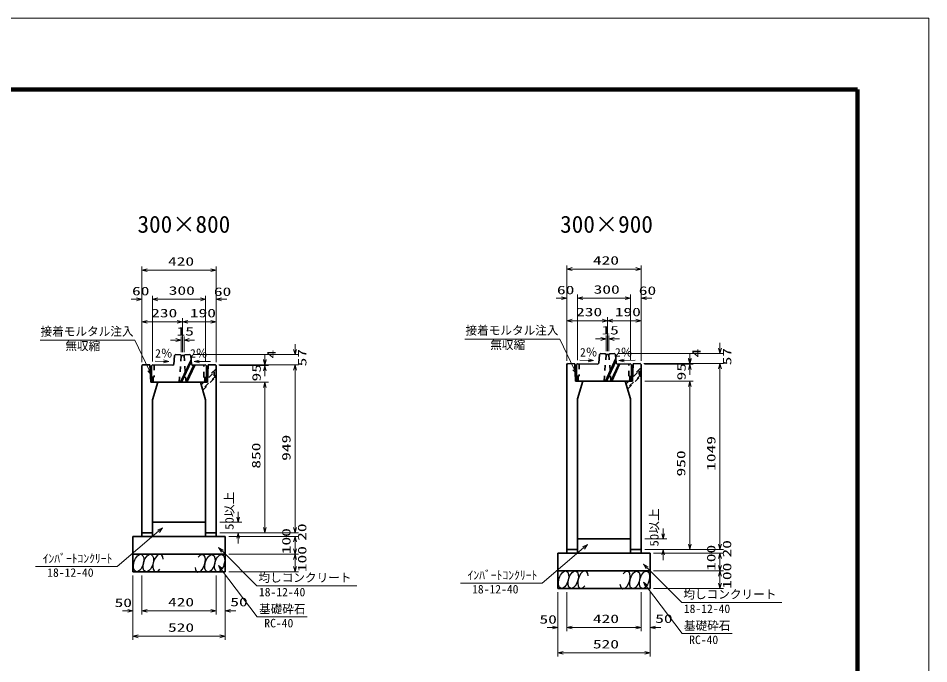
# Model space of a CAD drawing. Units: millimetres on the paper. Extents: x 20 to 861, y 20 to 614.
# Drawn here: x 604.2 to 861.1, y 432.1 to 614.1 of the extents above; entities that cross this region are included whole.
import ezdxf
from ezdxf.enums import TextEntityAlignment as Align

# ---------------------------------------------------------------- set-up
doc = ezdxf.new("R2010")
doc.units = ezdxf.units.MM
doc.linetypes.add('USER1', pattern=[3, 1.5, -1.5])
for name, color, linetype, lineweight in [('D-STR-DIM（寸法）', 7, 'Continuous', 13), ('D-STR-HTXT(均しCON-旗)', 7, 'Continuous', 13), ('D-STR-HTXT(基礎砕石-旗)', 7, 'Continuous', 13), ('D-STR-HTXT（旗上げ）', 7, 'Continuous', 13), ('D-STR-STRF(グリ)', 7, 'Continuous', 25), ('D-STR（構造物）', 1, 'Continuous', 35), ('D-TTL-LINE（区切線）', 7, 'Continuous', 13), ('D-TTL（外枠）', 2, 'Continuous', 140)]:
    doc.layers.add(name, color=color, linetype=linetype, lineweight=lineweight)
doc.layers.add('D-STR-TXT(文字)', color=7, linetype='Continuous')
doc.styles.add('ＭＳ ゴシック', font='')
doc.styles.get('ＭＳ ゴシック').set_extended_font_data('MS Gothic')

# ---------------------------------------------------------------- blocks, each defined once
blk = doc.blocks.new('_Open30@@SfigorgFlag@@4')
at = {"color": 7, "linetype": 'Continuous', "lineweight": 13}
for p, q in [((-1, 0.2679), (0, 0)), ((0, 0), (-1, -0.2679)), ((0, 0), (-1, 0))]:
    blk.add_line(p, q, dxfattribs=at)

msp = doc.modelspace()

# ---------------------------------------------------------------- linework, layer by layer
at = {"layer": 'D-STR-DIM（寸法）'}
for p, q in [((639.118, 535.852), (639.118, 544.06)), ((640.618, 543.06), (658.618, 543.06)), ((660.118, 535.852), (660.118, 544.06)), ((758.976, 536.154), (758.976, 544.363)), ((760.476, 543.363), (778.476, 543.363)), ((779.976, 536.154), (779.976, 544.363)), ((637.618, 534.852), (636.118, 534.852)), ((639.118, 517.149), (639.118, 535.852)), ((642.118, 517.339), (642.118, 535.852)), ((642.118, 517.339), (642.118, 535.852)), ((643.618, 534.852), (645.118, 534.852)), ((643.618, 534.852), (655.618, 534.852)), ((655.618, 534.852), (654.118, 534.852)), ((657.118, 517.339), (657.118, 535.852)), ((657.118, 517.339), (657.118, 535.852)), ((660.118, 517.149), (660.118, 535.852)), ((661.618, 534.852), (663.118, 534.852)), ((757.476, 535.154), (755.976, 535.154)), ((758.976, 517.451), (758.976, 536.154)), ((761.976, 517.642), (761.976, 536.154)), ((761.976, 517.642), (761.976, 536.154)), ((763.476, 535.154), (764.976, 535.154)), ((763.476, 535.154), (775.476, 535.154)), ((775.476, 535.154), (773.976, 535.154)), ((776.976, 517.642), (776.976, 536.154)), ((776.976, 517.642), (776.976, 536.154)), ((779.976, 517.451), (779.976, 536.154)), ((781.476, 535.154), (782.976, 535.154)), ((639.118, 517.149), (639.118, 529.494)), ((650.618, 519.947), (650.618, 529.494)), ((650.618, 519.947), (650.618, 529.494)), ((660.118, 517.149), (660.118, 529.494)), ((758.976, 517.451), (758.976, 529.797)), ((770.476, 520.25), (770.476, 529.797)), ((770.476, 520.25), (770.476, 529.797)), ((779.976, 517.451), (779.976, 529.797)), ((640.618, 528.494), (649.118, 528.494)), ((652.118, 528.494), (658.618, 528.494)), ((760.476, 528.797), (768.976, 528.797)), ((771.976, 528.797), (778.476, 528.797)), ((650.224, 519.947), (650.224, 524.362)), ((651.012, 519.947), (651.012, 524.362)), ((770.083, 520.25), (770.083, 524.665)), ((770.87, 520.25), (770.87, 524.665)), ((648.724, 523.362), (647.224, 523.362)), ((652.512, 523.362), (654.012, 523.362)), ((682.32, 520.729), (682.32, 522.229)), ((768.583, 523.665), (767.083, 523.665)), ((772.37, 523.665), (773.87, 523.665)), ((802.179, 521.032), (802.179, 522.532)), ((653.623, 519.229), (683.32, 519.229)), ((673.822, 517.894), (673.822, 519.394)), ((673.822, 517.702), (673.822, 519.202)), ((773.482, 519.532), (803.179, 519.532)), ((793.681, 518.196), (793.681, 519.696)), ((793.681, 518.004), (793.681, 519.504)), ((642.843, 517.372), (645.205, 517.325)), ((658.454, 517.346), (655.338, 517.294)), ((660.868, 516.394), (674.822, 516.394)), ((661.868, 516.394), (683.32, 516.394)), ((661.868, 516.394), (683.32, 516.394)), ((762.702, 517.675), (765.063, 517.627)), ((778.313, 517.649), (775.196, 517.597)), ((780.726, 516.696), (794.681, 516.696)), ((780.922, 516.504), (794.681, 516.504)), ((780.922, 516.504), (794.681, 516.504)), ((781.726, 516.696), (803.179, 516.696)), ((781.726, 516.696), (803.179, 516.696)), ((661.064, 516.202), (674.822, 516.202)), ((661.064, 516.202), (674.822, 516.202)), ((673.822, 514.702), (673.822, 513.202)), ((682.32, 470.447), (682.32, 514.894)), ((682.32, 514.894), (682.32, 513.394)), ((793.681, 515.004), (793.681, 513.504)), ((802.179, 465.749), (802.179, 515.196)), ((802.179, 515.196), (802.179, 513.696)), ((661.118, 511.447), (674.822, 511.447)), ((661.118, 511.447), (674.822, 511.447)), ((780.976, 511.749), (794.681, 511.749)), ((780.976, 511.749), (794.681, 511.749)), ((673.822, 470.447), (673.822, 509.947)), ((673.822, 509.947), (673.822, 508.447)), ((793.681, 465.749), (793.681, 510.249)), ((793.681, 510.249), (793.681, 508.749)), ((666.307, 473.447), (666.307, 474.947)), ((661.118, 471.947), (667.307, 471.947)), ((682.32, 470.447), (682.32, 471.947)), ((786.165, 468.749), (786.165, 470.249)), ((661.118, 468.947), (683.32, 468.947)), ((661.118, 468.947), (674.822, 468.947)), ((661.118, 468.947), (683.32, 468.947)), ((661.118, 468.947), (667.307, 468.947)), ((663.618, 467.947), (683.32, 467.947)), ((663.618, 467.947), (683.32, 467.947)), ((666.307, 467.447), (666.307, 465.947)), ((682.32, 464.447), (682.32, 466.447)), ((682.32, 466.447), (682.32, 464.947)), ((780.976, 467.249), (787.165, 467.249)), ((802.179, 465.749), (802.179, 467.249)), ((663.618, 462.947), (683.32, 462.947)), ((663.618, 462.947), (683.32, 462.947)), ((780.976, 464.249), (803.179, 464.249)), ((780.976, 464.249), (803.179, 464.249)), ((780.976, 464.249), (787.165, 464.249)), ((781.976, 464.249), (794.681, 464.249)), ((783.476, 463.249), (803.179, 463.249)), ((783.476, 463.249), (803.179, 463.249)), ((786.165, 462.749), (786.165, 461.249)), ((682.32, 459.447), (682.32, 461.447)), ((802.179, 459.749), (802.179, 461.749)), ((802.179, 461.749), (802.179, 460.249)), ((663.618, 457.947), (683.32, 457.947)), ((783.476, 458.249), (803.179, 458.249)), ((783.476, 458.249), (803.179, 458.249)), ((636.618, 456.947), (636.618, 445.98)), ((636.618, 455.947), (636.618, 438.822)), ((639.118, 456.947), (639.118, 445.98)), ((639.118, 455.947), (639.118, 445.98)), ((660.118, 456.947), (660.118, 445.98)), ((660.118, 455.947), (660.118, 445.98)), ((662.618, 456.947), (662.618, 445.98)), ((662.618, 455.947), (662.618, 438.822)), ((802.179, 454.749), (802.179, 456.749)), ((756.476, 452.249), (756.476, 441.282)), ((758.976, 452.249), (758.976, 441.282)), ((779.976, 452.249), (779.976, 441.282)), ((782.476, 452.249), (782.476, 441.282)), ((783.476, 453.249), (803.179, 453.249)), ((756.476, 451.249), (756.476, 434.125)), ((758.976, 451.249), (758.976, 441.282)), ((779.976, 451.249), (779.976, 441.282)), ((782.476, 451.249), (782.476, 434.125)), ((635.118, 446.98), (633.618, 446.98)), ((640.618, 446.98), (658.618, 446.98)), ((640.618, 446.98), (642.118, 446.98)), ((658.618, 446.98), (657.118, 446.98)), ((664.118, 446.98), (665.618, 446.98)), ((754.976, 442.282), (753.476, 442.282)), ((760.476, 442.282), (778.476, 442.282)), ((760.476, 442.282), (761.976, 442.282)), ((778.476, 442.282), (776.976, 442.282)), ((783.976, 442.282), (785.476, 442.282)), ((638.118, 439.822), (661.118, 439.822)), ((757.976, 435.125), (780.976, 435.125))]:
    msp.add_line(p, q, dxfattribs=at)
at = {"layer": 'D-STR-HTXT(均しCON-旗)'}
for p, q in [((632.159, 459.516), (643.816, 469.427)), ((671.558, 453.999), (661.835, 463.816)), ((752.018, 454.819), (763.675, 464.73)), ((609.125, 459.516), (632.159, 459.516)), ((791.417, 449.302), (781.694, 459.119)), ((728.984, 454.819), (752.018, 454.819)), ((699.765, 453.999), (671.558, 453.999)), ((819.624, 449.302), (791.417, 449.302))]:
    msp.add_line(p, q, dxfattribs=at)
at = {"layer": 'D-STR-HTXT(基礎砕石-旗)'}
for p, q in [((671.636, 445.25), (661.632, 458.576)), ((791.494, 440.553), (781.49, 453.879)), ((685.739, 445.25), (671.636, 445.25)), ((805.598, 440.553), (791.494, 440.553))]:
    msp.add_line(p, q, dxfattribs=at)
at = {"layer": 'D-STR-HTXT（旗上げ）'}
for p, q in [((610.394, 523.336), (637.115, 523.336)), ((637.115, 523.336), (641.209, 514.826)), ((730.257, 523.639), (756.978, 523.639)), ((756.978, 523.639), (761.071, 515.129))]:
    msp.add_line(p, q, dxfattribs=at)
at = {"layer": 'D-STR-STRF(グリ)'}
for centre, major_axis in [((638.212, 460.47), (0.79, 2.421)), ((640.934, 460.47), (0.79, 2.421)), ((658.322, 460.389), (-0.771, -2.427)), ((661.043, 460.411), (-0.771, -2.427)), ((758.071, 455.773), (0.79, 2.421)), ((760.792, 455.773), (0.79, 2.421)), ((778.181, 455.692), (-0.771, -2.427)), ((780.902, 455.714), (-0.771, -2.427))]:
    msp.add_ellipse(centre, major_axis=major_axis, ratio=0.5139, dxfattribs=at)
for centre, major_axis in [((643.674, 460.47), (0.79, 2.421)), ((655.581, 460.368), (-0.771, -2.427)), ((763.533, 455.773), (0.79, 2.421)), ((775.44, 455.67), (-0.771, -2.427))]:
    msp.add_ellipse(centre, major_axis=major_axis, ratio=0.5139, start_param=5.3575563, end_param=10.3750652, dxfattribs=at)
at = {"layer": 'D-STR（構造物）'}
for p, q in [((648.352, 518.985), (648.144, 516.488)), ((648.623, 519.229), (648.352, 518.985)), ((649.993, 519.201), (648.623, 519.229)), ((650.224, 518.947), (649.993, 519.201)), ((651.012, 518.947), (650.224, 518.947)), ((651.243, 519.201), (651.012, 518.947)), ((652.623, 519.229), (651.243, 519.201)), ((652.894, 518.985), (652.623, 519.229)), ((653.102, 516.488), (652.894, 518.985)), ((768.211, 519.288), (768.003, 516.79)), ((768.482, 519.532), (768.211, 519.288)), ((769.852, 519.504), (768.482, 519.532)), ((770.083, 519.25), (769.852, 519.504)), ((770.87, 519.25), (770.083, 519.25)), ((771.101, 519.504), (770.87, 519.25)), ((772.482, 519.532), (771.101, 519.504)), ((772.753, 519.288), (772.482, 519.532)), ((772.961, 516.791), (772.753, 519.288)), ((639.118, 516.149), (639.368, 516.394)), ((639.368, 516.394), (641.368, 516.354)), ((641.368, 516.354), (641.618, 511.447)), ((642.118, 516.359), (641.868, 516.114)), ((647.874, 516.243), (642.118, 516.359)), ((648.144, 516.488), (647.874, 516.243)), ((650.028, 511.446), (652.991, 517.8)), ((653.032, 517.304), (650.301, 511.446)), ((653.373, 516.244), (653.102, 516.488)), ((657.118, 516.319), (653.373, 516.244)), ((657.368, 516.074), (657.118, 516.319)), ((657.868, 516.354), (657.618, 511.447)), ((659.868, 516.394), (657.868, 516.354)), ((660.118, 516.149), (659.868, 516.394)), ((758.976, 516.451), (759.226, 516.696)), ((758.976, 464.249), (758.976, 516.451)), ((759.226, 516.696), (761.226, 516.656)), ((761.226, 516.656), (761.476, 511.749)), ((761.976, 516.661), (761.726, 516.416)), ((761.726, 516.416), (761.726, 511.769)), ((767.732, 516.546), (761.976, 516.661)), ((768.003, 516.79), (767.732, 516.546)), ((769.887, 511.749), (772.85, 518.102)), ((772.891, 517.606), (770.16, 511.749)), ((771.397, 511.749), (773.628, 516.534)), ((773.88, 516.539), (771.646, 511.749)), ((773.232, 516.546), (772.961, 516.791)), ((776.976, 516.621), (773.232, 516.546)), ((777.226, 516.376), (776.976, 516.621)), ((777.226, 511.749), (777.226, 516.376)), ((777.726, 516.656), (777.476, 511.749)), ((779.726, 516.696), (777.726, 516.656)), ((779.976, 516.451), (779.726, 516.696)), ((779.976, 464.249), (779.976, 516.451)), ((639.118, 468.947), (639.118, 516.149)), ((641.868, 516.114), (641.868, 511.466)), ((651.538, 511.446), (653.77, 516.232)), ((654.021, 516.237), (651.787, 511.446)), ((657.368, 511.446), (657.368, 516.074)), ((660.118, 468.947), (660.118, 516.149)), ((641.618, 511.447), (643.618, 511.447)), ((641.868, 511.466), (657.368, 511.446)), ((643.618, 511.447), (642.118, 506.447)), ((655.618, 511.447), (657.118, 506.447)), ((657.618, 511.447), (655.618, 511.447)), ((761.476, 511.749), (763.476, 511.749)), ((761.726, 511.769), (777.226, 511.749)), ((763.476, 511.749), (761.976, 506.749)), ((775.476, 511.749), (776.976, 506.749)), ((777.476, 511.749), (775.476, 511.749)), ((642.118, 506.447), (642.118, 468.947)), ((657.118, 506.447), (657.118, 468.947)), ((761.976, 506.749), (761.976, 464.249)), ((776.976, 506.749), (776.976, 464.249)), ((642.118, 471.947), (657.118, 471.947)), ((636.618, 467.947), (662.618, 467.947)), ((636.618, 467.947), (636.618, 457.947)), ((642.118, 468.947), (639.118, 468.947)), ((639.118, 468.947), (639.118, 467.947)), ((642.118, 468.947), (642.118, 467.947)), ((657.118, 468.947), (660.118, 468.947)), ((657.118, 468.947), (657.118, 467.947)), ((660.118, 468.947), (660.118, 467.947)), ((662.618, 467.947), (662.618, 457.947)), ((761.976, 467.249), (776.976, 467.249)), ((636.618, 462.947), (662.618, 462.947)), ((756.476, 463.249), (782.476, 463.249)), ((756.476, 463.249), (756.476, 453.249)), ((761.976, 464.249), (758.976, 464.249)), ((758.976, 464.249), (758.976, 463.249)), ((761.976, 464.249), (761.976, 463.249)), ((776.976, 464.249), (779.976, 464.249)), ((776.976, 464.249), (776.976, 463.249)), ((779.976, 464.249), (779.976, 463.249)), ((782.476, 463.249), (782.476, 453.249)), ((636.618, 457.947), (662.618, 457.947)), ((756.476, 458.249), (782.476, 458.249)), ((756.476, 453.249), (782.476, 453.249))]:
    msp.add_line(p, q, dxfattribs=at)
at = {"layer": 'D-STR（構造物）', "linetype": 'USER1'}
for p, q in [((649.656, 511.443), (650.224, 518.947)), ((651.012, 518.947), (651.576, 511.484)), ((769.515, 511.746), (770.083, 519.25)), ((770.87, 519.25), (771.435, 511.787)), ((642.618, 516.354), (642.618, 512.956)), ((656.618, 512.911), (656.618, 516.309)), ((762.476, 516.656), (762.476, 513.259)), ((776.476, 513.214), (776.476, 516.611)), ((659.868, 515.055), (655.766, 510.953)), ((655.847, 510.684), (660.043, 514.88)), ((659.543, 513.295), (659.543, 514.38)), ((660.043, 514.88), (659.795, 515.128)), ((660.043, 512.95), (660.043, 514.88)), ((779.726, 515.357), (775.624, 511.255)), ((775.705, 510.986), (779.901, 515.182)), ((779.401, 513.597), (779.401, 514.682)), ((779.901, 515.182), (779.653, 515.43)), ((779.901, 513.252), (779.901, 515.182)), ((642.318, 512.859), (641.868, 512.954)), ((641.868, 511.466), (641.868, 511.446)), ((642.618, 512.956), (642.318, 512.859)), ((642.318, 512.859), (642.318, 511.446)), ((660.043, 513.295), (656.213, 509.464)), ((656.287, 509.219), (660.043, 512.975)), ((656.918, 512.814), (656.618, 512.911)), ((656.918, 512.814), (657.368, 512.909)), ((656.918, 511.443), (656.918, 512.814)), ((659.543, 513.295), (660.043, 513.295)), ((659.795, 512.703), (660.043, 512.95)), ((762.176, 513.161), (761.726, 513.257)), ((761.726, 511.769), (761.726, 511.749)), ((762.476, 513.259), (762.176, 513.161)), ((762.176, 513.161), (762.176, 511.749)), ((779.901, 513.597), (776.071, 509.766)), ((776.145, 509.521), (779.901, 513.277)), ((776.776, 513.116), (776.476, 513.214)), ((776.776, 513.116), (777.226, 513.212)), ((776.776, 511.746), (776.776, 513.116)), ((779.401, 513.597), (779.901, 513.597)), ((779.653, 513.005), (779.901, 513.252))]:
    msp.add_line(p, q, dxfattribs=at)
at = {"layer": 'D-TTL-LINE（区切線）', "lineweight": 18}
for p, q in [((861.1, 614.11), (20.1, 614.11)), ((861.1, 20.11), (861.1, 614.11))]:
    msp.add_line(p, q, dxfattribs=at)
at = {"layer": 'D-TTL（外枠）'}
for p, q in [((841, 594.01), (40.2, 594.01)), ((841, 40.21), (841, 594.01))]:
    msp.add_line(p, q, dxfattribs=at)

# ---------------------------------------------------------------- block references
at = {"layer": 'D-STR-DIM（寸法）', "xscale": 1.5, "yscale": 1.5}
for p, rotation in [((639.118, 543.06), 180), ((758.976, 543.363), 180), ((642.118, 534.852), 180), ((642.118, 534.852), 180), ((660.118, 534.852), 180), ((761.976, 535.154), 180), ((761.976, 535.154), 180), ((779.976, 535.154), 180), ((758.976, 528.797), 180), ((770.476, 528.797), 180), ((639.118, 528.494), 180), ((650.618, 528.494), 180), ((770.87, 523.665), 180), ((651.012, 523.362), 180), ((682.32, 519.229), 270), ((802.179, 519.532), 270), ((646.704, 517.295), 358.85424), ((653.838, 517.269), 180.95838), ((673.822, 516.394), 270), ((673.822, 516.202), 270), ((682.32, 516.394), 90), ((682.32, 516.394), 90), ((766.563, 517.597), 358.85424), ((773.697, 517.572), 180.95838), ((793.681, 516.696), 270), ((793.681, 516.504), 270), ((793.681, 516.504), 90), ((802.179, 516.696), 90), ((802.179, 516.696), 90), ((673.822, 516.202), 90), ((673.822, 511.447), 90), ((673.822, 511.447), 90), ((793.681, 511.749), 90), ((793.681, 511.749), 90), ((666.307, 471.947), 270), ((673.822, 468.947), 270), ((682.32, 468.947), 270), ((682.32, 468.947), 270), ((666.307, 468.947), 90), ((682.32, 467.947), 90), ((682.32, 467.947), 90), ((786.165, 467.249), 270), ((793.681, 464.249), 270), ((802.179, 464.249), 270), ((802.179, 464.249), 270), ((682.32, 462.947), 270), ((682.32, 462.947), 90), ((786.165, 464.249), 90), ((802.179, 463.249), 90), ((802.179, 463.249), 90), ((682.32, 457.947), 270), ((802.179, 458.249), 270), ((802.179, 458.249), 90), ((802.179, 453.249), 270), ((639.118, 446.98), 180), ((639.118, 446.98), 180), ((662.618, 446.98), 180), ((758.976, 442.282), 180), ((758.976, 442.282), 180), ((782.476, 442.282), 180), ((636.618, 439.822), 180), ((756.476, 435.125), 180)]:
    msp.add_blockref('_Open30@@SfigorgFlag@@4', p, dxfattribs=dict(at, rotation=rotation))
for p in [(660.118, 543.06), (779.976, 543.363), (639.118, 534.852), (657.118, 534.852), (657.118, 534.852), (758.976, 535.154), (776.976, 535.154), (776.976, 535.154), (770.476, 528.797), (779.976, 528.797), (650.618, 528.494), (660.118, 528.494), (770.083, 523.665), (650.224, 523.362), (636.618, 446.98), (660.118, 446.98), (660.118, 446.98), (756.476, 442.282), (779.976, 442.282), (779.976, 442.282), (662.618, 439.822), (782.476, 435.125)]:
    msp.add_blockref('_Open30@@SfigorgFlag@@4', p, dxfattribs=at)
at = {"layer": 'D-STR-HTXT(均しCON-旗)', "xscale": 1.5, "yscale": 1.5}
for p, rotation in [((644.959, 470.399), 40.37163), ((660.779, 464.882), 134.72505), ((764.818, 465.701), 40.37163), ((780.638, 460.185), 134.72505)]:
    msp.add_blockref('_Open30@@SfigorgFlag@@4', p, dxfattribs=dict(at, rotation=rotation))
at = {"layer": 'D-STR-HTXT(基礎砕石-旗)', "xscale": 1.5, "yscale": 1.5, "rotation": 126.89552}
for p in [(660.731, 459.775), (780.59, 455.078)]:
    msp.add_blockref('_Open30@@SfigorgFlag@@4', p, dxfattribs=at)
at = {"layer": 'D-STR-HTXT（旗上げ）', "xscale": 1.5, "yscale": 1.5, "rotation": 295.69073}
for p in [(641.859, 513.474), (761.722, 513.777)]:
    msp.add_blockref('_Open30@@SfigorgFlag@@4', p, dxfattribs=at)

# ---------------------------------------------------------------- texts
at = {"layer": 'D-STR-DIM（寸法）', "style": 'ＭＳ ゴシック', "width": 1.5}
for s, p in [('420', (646.493, 543.597)), ('420', (766.351, 543.9)), ('60', (636.353, 535.245)), ('300', (646.701, 535.389)), ('60', (659.437, 535.075)), ('60', (756.212, 535.548)), ('300', (766.56, 535.692)), ('60', (779.296, 535.378)), ('230', (641.743, 529.032)), ('190', (652.659, 529.032)), ('230', (761.601, 529.334)), ('190', (772.518, 529.334)), ('15', (648.905, 523.899)), ('15', (768.764, 524.202)), ('50', (631.42, 447.347)), ('420', (646.493, 447.517)), ('50', (664.069, 447.554)), ('50', (751.279, 442.649)), ('420', (766.351, 442.82)), ('50', (783.928, 442.857)), ('520', (646.493, 440.36)), ('520', (766.351, 435.663))]:
    msp.add_text(s, height=2.405, dxfattribs=at).set_placement(p, align=Align.BOTTOM_LEFT)
at = {"layer": 'D-STR-DIM（寸法）', "style": 'ＭＳ ゴシック'}
for rotation, p in [(0.01, (642.851, 517.671)), (359.99, (652.7, 517.659)), (0.01, (762.709, 517.973)), (359.99, (772.559, 517.962))]:
    msp.add_text('2％', height=2.405, rotation=rotation, dxfattribs=at).set_placement(p, align=Align.BOTTOM_LEFT)
for s, width, p in [('4', 1.5, (677.586, 518.143)), ('57', 1.5, (686.26, 515.918)), ('4', 1.5, (797.445, 518.446)), ('57', 1.5, (806.119, 516.221)), ('95', 1.5, (793.237, 511.969)), ('95', 1.5, (673.379, 511.666)), ('949', 1.5, (681.783, 489.291)), ('1049', 1.5, (801.642, 486.468)), ('850', 1.5, (673.285, 487.072)), ('950', 1.5, (793.144, 484.874)), ('50以上', 1.1, (665.725, 469.81)), ('50以上', 1.1, (785.584, 465.113)), ('20', 1.5, (686.235, 466.728)), ('100', 1.5, (681.783, 462.947)), ('100', 1.5, (686.255, 457.892)), ('100', 1.5, (801.642, 458.249)), ('20', 1.5, (806.093, 462.031)), ('100', 1.5, (806.114, 453.194))]:
    msp.add_text(s, height=2.405, rotation=90, dxfattribs=dict(at, width=width)).set_placement(p, align=Align.BOTTOM_LEFT)
at = {"layer": 'D-STR-HTXT(均しCON-旗)', "style": 'ＭＳ ゴシック'}
for s, p in [('ｲﾝﾊﾞｰﾄｺﾝｸﾘｰﾄ', (611.135, 459.8)), ('18-12-40', (612.412, 455.866)), ('均しコンクリート', (672.006, 454.411)), ('ｲﾝﾊﾞｰﾄｺﾝｸﾘｰﾄ', (730.994, 455.103)), ('18-12-40', (672.139, 450.349)), ('18-12-40', (732.271, 451.169)), ('均しコンクリート', (791.865, 449.714)), ('18-12-40', (791.998, 445.652))]:
    msp.add_text(s, height=2.405, dxfattribs=at).set_placement(p, align=Align.BOTTOM_LEFT)
at = {"layer": 'D-STR-HTXT(基礎砕石-旗)', "style": 'ＭＳ ゴシック'}
for s, p in [('基礎砕石', (672.171, 445.586)), ('RC-40', (673.659, 441.6)), ('基礎砕石', (792.03, 440.889)), ('RC-40', (793.518, 436.903))]:
    msp.add_text(s, height=2.405, dxfattribs=at).set_placement(p, align=Align.BOTTOM_LEFT)
at = {"layer": 'D-STR-HTXT（旗上げ）', "style": 'ＭＳ ゴシック'}
for s, p in [('接着モルタル注入', (610.539, 523.839)), ('接着モルタル注入', (730.402, 524.142)), ('無収縮', (617.544, 519.762)), ('無収縮', (737.406, 520.065))]:
    msp.add_text(s, height=2.405, dxfattribs=at).set_placement(p, align=Align.BOTTOM_LEFT)
at = {"layer": 'D-STR-TXT(文字)', "style": 'ＭＳ ゴシック'}
for s, p in [('300×800', (637.878, 552.163)), ('300×900', (757.099, 552.163))]:
    msp.add_text(s, height=4.811, dxfattribs=at).set_placement(p, align=Align.BOTTOM_LEFT)

doc.saveas('drawing.dxf')
